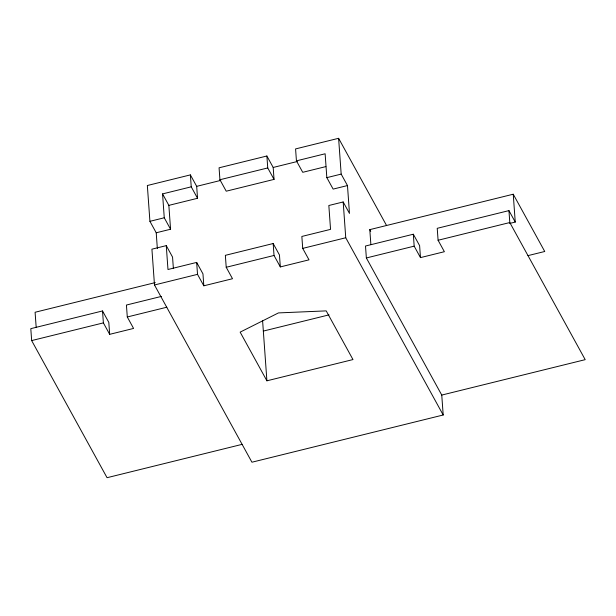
<?xml version="1.0" encoding="UTF-8"?>
<svg xmlns="http://www.w3.org/2000/svg" width="616" height="616" viewBox="0 0 616 616"><rect width="100%" height="100%" fill="white"/><g stroke="black" fill="none" stroke-linecap="round" stroke-linejoin="round"><path stroke-width="0.92" d="M197.536 198.283L191.237 186.825L162.555 193.909L168.846 205.367L197.536 198.283L196.681 186.348L190.382 174.89L147.347 185.516L149.919 221.321L156.218 232.779L157.35 248.556M266.89 156.002L219.073 167.806L219.927 179.741L226.226 191.199L274.043 179.395L273.188 167.46L266.89 156.002L267.744 167.937L274.043 179.395M386.471 225.356L338.608 138.3L295.58 148.918L296.435 160.853L302.733 172.311L325.864 166.597M219.927 179.741L267.744 167.937M296.435 160.853L325.125 153.777L326.834 177.647L333.133 189.097L347.478 185.562L349.472 213.405L343.181 201.956L328.836 205.498L330.546 229.368L301.855 236.452L302.71 248.387L309.009 259.837L280.319 266.921L274.028 255.463L273.165 243.528L225.356 255.332L226.211 267.275L232.509 278.725L203.819 285.809L197.52 274.351L196.666 262.416L167.976 269.5L166.266 245.63L151.921 249.172L154.485 284.977L251.929 462.216L443.189 414.999L441.757 395.072L366.358 257.958L365.504 246.023L413.321 234.219L419.619 245.676L420.474 257.611L444.382 251.705L438.084 240.255L437.229 228.32L508.947 210.61L515.245 222.068L509.655 223.446M196.681 186.348L220.744 180.403M273.188 167.46L297.243 161.515M149.919 221.321L164.264 217.779L170.563 229.237L156.218 232.779M326.834 177.647L341.179 174.105L347.478 185.562M155.255 282.598L35.097 312.258L36.167 327.111M370.87 244.483L369.8 229.629L513.243 194.217L544.737 251.49L527.966 255.625M154.485 284.977L197.52 274.351M226.211 267.275L274.028 255.463M302.71 248.387L345.745 237.761L443.189 414.999M161.369 296.419L126.426 305.043L127.289 316.978L133.58 328.436L109.679 334.334L108.816 322.399L102.526 310.949L30.8 328.651L31.655 340.586L107.053 477.7L242.111 444.359M31.655 340.586L103.38 322.884L109.679 334.334M127.289 316.978L166.828 307.222M366.358 257.958L414.175 246.154L420.474 257.611M438.084 240.255L509.802 222.545L585.2 359.659L441.757 395.072M263.34 331.077L329.044 314.861M266.905 380.811L352.976 359.567L326.21 310.88L278.455 312.913L240.148 332.132L266.905 380.811L262.585 320.559M369.8 229.629L370.732 231.316M273.165 243.528L279.464 254.986L280.319 266.921M196.666 262.416L202.964 273.874L203.819 285.809M166.266 245.63L172.557 257.088L173.381 268.545M513.243 194.217L515.245 222.068M508.947 210.61L509.802 222.545M413.321 234.219L414.175 246.154M338.608 138.3L341.179 174.105M343.181 201.956L345.745 237.761M190.382 174.89L191.237 186.825M168.846 205.367L170.563 229.237M162.555 193.909L164.264 217.779M102.526 310.949L103.38 322.884"/></g></svg>
